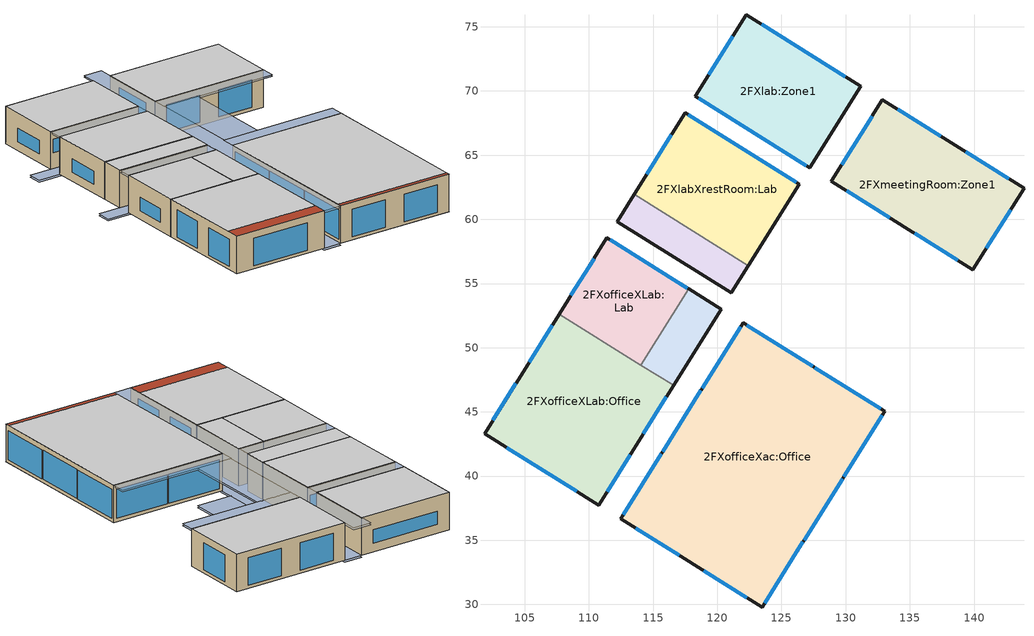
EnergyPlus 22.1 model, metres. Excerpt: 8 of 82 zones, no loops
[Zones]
2FXofficeXac:Office
 floor outside (Project external floor): 123.49,29.78 112.47,36.67 113.26,37.94 124.29,31.05 z4
 floor to 1FXhall:Zone1 (Project internal floor_Reversed_Rev): 124.29,31.05 113.26,37.94 122.01,51.93 133.03,45.04 z4
 wall outside (BPS_Baseline_Wall): 123.49,29.78 133.03,45.04 122.01,51.93 112.47,36.67 123.49,29.78 z4:8
 window (BPS_Baseline_External glazing_Improved - 1003): 129.85,39.96 132.84,44.74 / 126.77,35.02 129.76,39.8 / 123.68,30.08 126.67,34.87 / 115.65,41.75 112.66,36.97 / 118.73,46.69 115.74,41.91 / 121.82,51.63 118.83,46.84 z4.34:7.44; 127.44,48.54 122.31,51.74 / 132.73,45.23 127.6,48.44 z4.34:7.43; 118.94,32.62 122.31,30.52 / 113.65,35.93 117.02,33.82 z4.34:7.26
 ceiling to 3FXofficeXac1:Office (Project internal floor_Reversed): 112.73,37.09 123.76,30.2 133.03,45.04 122.01,51.93 z8
 roof outside (BPS_Baseline_Roof_Without_skylight_improved): 112.47,36.67 123.49,29.78 123.76,30.2 112.73,37.09 z8
2FXofficeXLab:Office
 floor outside (Project external floor): 110.77,37.73 101.87,43.29 102.66,44.56 111.57,39 z4
 floor to 1FXLectureHall:Zone2 (Project internal floor_Reversed_Rev): 111.57,39 102.66,44.56 107.7,52.62 116.6,47.06 z4
 wall outside (BPS_Baseline_Wall): 107.7,52.62 101.87,43.29 110.77,37.73 116.6,47.06 z4:8
 wall to 2FXofficeXLab:AC (Project partition_Rev): 116.6,47.06 114.06,48.65 z4:8
 wall to 2FXofficeXLab:Lab (Project partition): 114.06,48.65 107.7,52.62 z4:8
 window (BPS_Baseline_External glazing_Improved - 1003): 104.32,47.21 102.53,44.34 / 107.14,51.73 105.35,48.86 / 103.61,42.21 109.04,38.81 / 114.25,43.29 116.05,46.16 / 111.43,38.78 113.22,41.65 z4.34:7.26
 ceiling to 3FXofficeXlab1:Office (Project internal floor_Reversed): 102.66,44.56 111.57,39 116.6,47.06 107.7,52.62 z8
 roof outside (BPS_Baseline_Roof_Without_skylight_improved): 101.87,43.29 110.77,37.73 111.57,39 102.66,44.56 z8
2FXofficeXLab:AC
 floor to 1FXLectureHall:Zone2 (Project internal floor_Reversed_Rev): 116.6,47.06 114.06,48.65 117.77,54.58 120.31,52.99 z4
 wall outside (BPS_Baseline_Wall): 116.6,47.06 120.31,52.99 117.77,54.58 z4:8
 wall to 2FXofficeXLab:Lab (Project partition): 117.77,54.58 114.06,48.65 z4:8
 ceiling to 3FXofficeXlab1:AC (Project internal floor_Reversed): 114.06,48.65 116.6,47.06 120.31,52.99 117.77,54.58 z8
2FXofficeXLab:Lab
 floor to 1FXLectureHall:Zone2 (Project internal floor_Reversed_Rev): 114.06,48.65 107.7,52.62 111.41,58.56 117.77,54.58 z4
 wall outside (BPS_Baseline_Wall): 117.77,54.58 111.41,58.56 107.7,52.62 z4:8
 window (BPS_Baseline_External glazing_Improved - 1002): 117.67,54.64 111.66,58.4 z5.63:7.04; 110.4,56.94 108.61,54.07 z4.94:6.36
 ceiling to 3FXofficeXlab1:Lab (Project internal floor_Reversed): 107.7,52.62 114.06,48.65 117.77,54.58 111.41,58.56 z8
2FXlabXrestRoom:RestRoom
 floor to 1FXlectureXrestRoom:RestRoom (Project internal floor_Reversed_Rev): 121.11,54.26 112.2,59.83 113.53,61.95 122.43,56.38 z4
 wall outside (BPS_Baseline_Wall): 113.53,61.95 112.2,59.83 121.11,54.26 122.43,56.38 z4:8
 wall to 2FXlabXrestRoom:Lab (Project partition): 122.43,56.38 113.53,61.95 z4:8
 ceiling to 3FXlabXrestRoom:RestRoom (Project internal floor_Reversed): 112.2,59.83 121.11,54.26 122.43,56.38 113.53,61.95 z8
2FXlabXrestRoom:Lab
 floor to 1FXlectureXrestRoom:Lecture (Project internal floor_Reversed_Rev): 122.43,56.38 113.53,61.95 117.5,68.31 126.4,62.74 z4
 wall outside (BPS_Baseline_Wall): 122.43,56.38 126.4,62.74 117.5,68.31 113.53,61.95 z4:8
 window (BPS_Baseline_External glazing_Improved - 1002): 126.15,62.9 117.76,68.15 z5.64:7.08; 116.43,66.59 114.5,63.5 z4.94:6.36
 ceiling to 3FXlabXrestRoom:Lab (Project internal floor_Reversed): 113.53,61.95 122.43,56.38 126.4,62.74 117.5,68.31 z8
2FXlab:Zone1
 floor to 1FXAccessoryRoom:Zone1 (Project internal floor_Reversed_Rev): 127.2,64.01 118.29,69.58 122.27,75.94 131.17,70.37 z4
 wall outside (BPS_Baseline_Wall): 127.2,64.01 131.17,70.37 122.27,75.94 118.29,69.58 127.2,64.01 z4:8
 window (BPS_Baseline_External glazing_Improved - 1002): 129.99,71.12 123.46,75.2 / 121.22,74.26 119.34,71.25 z4.94:6.36; 118.55,69.42 126.94,64.17 z5.65:7.07
 ceiling to 3FXlab:Zone1 (Project internal floor_Reversed): 118.29,69.58 127.2,64.01 131.17,70.37 122.27,75.94 z8
2FXmeetingRoom:Zone1
 floor to 1FXoffice:Zone1 (Project internal floor_Reversed_Rev): 139.92,56.07 128.9,62.95 132.87,69.31 143.89,62.43 z4
 wall outside (BPS_Baseline_Wall): 139.92,56.07 143.89,62.43 132.87,69.31 128.9,62.95 139.92,56.07 z4:8
 window (BPS_Baseline_External glazing_Improved - 1003): 140.97,57.74 142.85,60.75 / 137.42,66.47 134.05,68.57 / 142.71,63.17 139.34,65.27 / 132.06,68.02 129.7,64.25 / 135.36,58.91 138.74,56.81 / 130.08,62.21 133.45,60.11 z4.34:7.26
 ceiling to 3FXmeetingRoom:Zone1 (Project internal floor_Reversed): 128.9,62.95 139.92,56.07 143.89,62.43 132.87,69.31 z8
shading: 110.77,37.73 112.47,36.67 133.66,70.59 131.97,71.65 z8; 112.47,36.67 110.77,37.73 131.97,71.65 133.66,70.59 z7.8; 112.47,36.67 110.77,37.73 131.17,70.37 132.87,69.31 z3.8; 110.77,37.73 112.47,36.67 132.87,69.31 131.17,70.37 z4; 126.2,51.08 122.8,53.2 128.1,61.68 131.49,59.56 z3.8; 126.2,51.08 122.8,53.2 128.1,61.68 131.49,59.56 z7.8; 122.8,53.2 126.2,51.08 131.49,59.56 128.1,61.68 z4; 122.8,53.2 126.2,51.08 131.49,59.56 128.1,61.68 z8; 120.31,52.99 109.29,59.88 110.08,61.15 121.11,54.26 z3.8; 109.29,59.88 120.31,52.99 121.11,54.26 110.08,61.15 z4; 115.38,69.63 126.4,62.74 127.2,64.01 116.17,70.9 z4; 126.4,62.74 115.38,69.63 116.17,70.9 127.2,64.01 z3.8; 133.03,45.04 122.01,51.93 122.8,53.2 133.83,46.32 z7.8; 122.01,51.93 133.03,45.04 133.83,46.32 122.8,53.2 z8; 139.12,54.79 128.1,61.68 128.9,62.95 139.92,56.07 z7.8; 128.1,61.68 139.12,54.79 139.92,56.07 128.9,62.95 z8; 126.4,62.74 117.5,68.31 118.29,69.58 127.2,64.01 z7.8; 117.5,68.31 126.4,62.74 127.2,64.01 118.29,69.58 z8; 120.31,52.99 111.41,58.56 112.2,59.83 121.11,54.26 z7.8; 111.41,58.56 120.31,52.99 121.11,54.26 112.2,59.83 z8
[Material:NoMass] Roughness=Rough; Thermal Resistance {m2-K/W}=.15; Thermal Absorptance=0.9; Solar Absorptance=0.7; Visible Absorptance=0.7
7_RVAL_2; 8_RVAL_2
[Construction]
Project internal floor_Reversed; Project internal floor_Reversed_Rev: Cast Concrete (Dense)_.1
BPS_Baseline_Roof_Without_skylight_improved: Asphalt 1_.01, MW Glass Wool (rolls)_.072, Plasterboard_.013
Project partition: Gypsum Plasterboard_.025, 7_RVAL_2, Gypsum Plasterboard_.025
Project partition_Rev: Gypsum Plasterboard_.025, 8_RVAL_2, Gypsum Plasterboard_.025
BPS_Baseline_Wall: Brickwork Outer_.1, XPS Extruded Polystyrene  - CO2 Blowing_.05, Concrete Block (Medium)_.1, Gypsum Plastering_.013
Project external floor: External Rendering_.025, MW Stone Wool (rolls)_.1482, Timber Flooring_.005
BPS_Baseline_External glazing_Improved - 1002; BPS_Baseline_External glazing_Improved - 1003: 5111, 1017, 7090
[WindowMaterial:Gas]
1017: Gas Type=Air; Thickness {m}=.012
[WindowMaterial:Glazing] Optical Data Type=Spectral; Infrared Transmittance at Normal Incidence=0; Dirt Correction Factor for Solar and Visible Transmittance=1
Name | Window Glass Spectral Data Set | Thickness {m} | Front Side Infrared Hemispherical Emissivity | Back Side Infrared Hemispherical Emissivity | Conductivity {W/m-K}
7090 | Viracon VLE1370 11.5(5VLE13-70X2+060pvb+5Starphire) <VE13-70X2-5-060-Str-5.vir> | .01092 | 0.844 | 0.844 | 0.67
5111 | Viracon  (8OptWht/060Saflex/8OptWht/060Saflex/8OptWht) <8OptiWhite3ply lam.vir> | .02667 | 0.84 | 0.84 | 0.713
[MaterialProperty:GlazingSpectralData]
Viracon  (8OptWht/060Saflex/8OptWht/060Saflex/8OptWht) <8OptiWhite3ply lam.vir>: 0.3, 0, 0.049, 0.049, 0.305, 0, 0.048, 0.049, 0.31, 0, 0.048, 0.048, 0.315, 0, 0.048, 0.048, 0.32, 0, 0.047, 0.048, 0.325, 0, 0.047, 0.047, 0.33, 0, 0.046, 0.046, 0.335, 0, 0.045, 0.046, 0.34, 0, 0.046, 0.046, 0.345, 0, 0.046, 0.047, 0.35, 0, 0.046, 0.047, 0.355, 0, 0.046, 0.046, 0.36, 0, 0.046, 0.046, 0.365, 0, 0.045, 0.045, 0.37, 0, 0.045, 0.045, 0.375, 0, 0.045, 0.045, 0.38, 0, 0.045, 0.045, 0.385, 0, 0.045, 0.045, 0.39, 0.007, 0.045, 0.045, 0.395, 0.095, 0.045, 0.046, 0.4, 0.34, 0.051, 0.052, 0.41, 0.742, 0.074, 0.074, 0.42, 0.843, 0.082, 0.082, 0.43, 0.865, 0.084, 0.084, 0.44, 0.872, 0.084, 0.084, 0.45, 0.877, 0.084, 0.084, 0.46, 0.881, 0.084, 0.084, 0.47, 0.884, 0.084, 0.084, 0.48, 0.886, 0.084, 0.084, 0.49, 0.888, 0.085, 0.085, 0.5, 0.891, 0.085, 0.084, 0.51, 0.892, 0.084, 0.084, 0.52, 0.893, 0.084, 0.084, 0.53, 0.893, 0.084, 0.084, 0.54, 0.893, 0.084, 0.083, 0.55, 0.894, 0.084, 0.083, 0.56, 0.893, 0.084, 0.083, 0.57, 0.89, 0.083, 0.083, 0.58, 0.885, 0.083, 0.082, 0.59, 0.88, 0.082, 0.082, 0.6, 0.877, 0.082, 0.082, 0.61, 0.876, 0.082, 0.081, 0.62, 0.872, 0.081, 0.081, 0.63, 0.869, 0.081, 0.081, 0.64, 0.865, 0.081, 0.081, 0.65, 0.863, 0.08, 0.08, 0.66, 0.86, 0.08, 0.08, 0.67, 0.859, 0.08, 0.08, 0.68, 0.858, 0.08, 0.08, 0.69, 0.857, 0.081, 0.081, 0.7, 0.855, 0.083, 0.082, 0.71, 0.852, 0.085, 0.083, 0.72, 0.849, 0.087, 0.085, 0.73, 0.844, 0.089, 0.087, 0.74, 0.838, 0.091, 0.088, 0.75, 0.834, 0.092, 0.089, 0.76, 0.83, 0.093, 0.09, 0.77, 0.826, 0.093, 0.09, 0.78, 0.822, 0.093, 0.09, 0.79, 0.819, 0.093, 0.09, 0.8, 0.814, 0.093, 0.09, 0.81, 0.81, 0.093, 0.09, 0.82, 0.807, 0.092, 0.089, 0.83, 0.801, 0.092, 0.089, 0.84, 0.797, 0.1, 0.097, 0.85, 0.794, 0.101, 0.098, 0.86, 0.79, 0.102, 0.098, 0.87, 0.786, 0.1, 0.095, 0.88, 0.782, 0.096, 0.091, 0.89, 0.777, 0.092, 0.087, 0.9, 0.768, 0.088, 0.084, 0.91, 0.757, 0.085, 0.081, 0.92, 0.754, 0.084, 0.079, 0.93, 0.759, 0.084, 0.079, 0.94, 0.763, 0.084, 0.079, 0.95, 0.763, 0.083, 0.079, 0.96, 0.761, 0.082, 0.078, 0.97, 0.757, 0.082, 0.078, 0.98, 0.754, 0.082, 0.077, 0.99, 0.751, 0.081, 0.076, 1, 0.749, 0.081, 0.076, 1.05, 0.746, 0.08, 0.076, 1.1, 0.749, 0.081, 0.076, 1.15, 0.693, 0.075, 0.071, 1.2, 0.517, 0.06, 0.058, 1.25, 0.678, 0.074, 0.069, 1.3, 0.733, 0.079, 0.074, 1.35, 0.717, 0.077, 0.073, 1.4, 0.556, 0.063, 0.06, 1.45, 0.448, 0.055, 0.053, 1.5, 0.589, 0.065, 0.062, 1.55, 0.635, 0.069, 0.066, 1.6, 0.669, 0.073, 0.069, 1.65, 0.666, 0.072, 0.068, 1.7, 0.12, 0.042, 0.042, 1.75, 0.107, 0.042, 0.041, 1.8, 0.285, 0.047, 0.046, 1.85, 0.342, 0.05, 0.048, 1.9, 0.319, 0.048, 0.047, 1.95, 0.301, 0.047, 0.046, 2, 0.339, 0.048, 0.047, 2.05, 0.183, 0.043, 0.042, 2.1, 0.169, 0.042, 0.042, 2.15, 0.198, 0.043, 0.043, 2.2, 0.176, 0.042, 0.042, 2.25, 0.041, 0.04, 0.04, 2.3, 0, 0.04, 0.039, 2.35, 0, 0.04, 0.039, 2.4, 0, 0.04, 0.039, 2.45, 0, 0.04, 0.039, 2.5, 0, 0.037, 0.029
[Material] Roughness=Rough; Thermal Absorptance=0.9
Name | Thickness {m} | Conductivity {W/m-K} | Density {kg/m3} | Specific Heat {J/kg-K} | Solar Absorptance | Visible Absorptance
Cast Concrete (Dense)_.1 | .1 | 1.4 | 2100 | 840 | 0.6 | 0.6
Asphalt 1_.01 | .01 | 0.7 | 2100 | 1000 | 0.85 | 0.9
MW Glass Wool (rolls)_.072 | .072 | 0.04 | 12 | 840 | 0.6 | 0.6
Plasterboard_.013 | .013 | 0.25 | 2800 | 896 | 0.5 | 0.5
Gypsum Plasterboard_.025 | .025 | 0.25 | 900 | 1000 | 0.5 | 0.5
Brickwork Outer_.1 | .1 | 0.84 | 1700 | 800 | 0.7 | 0.7
Concrete Block (Medium)_.1 | .1 | 0.51 | 1400 | 1000 | 0.6 | 0.6
Gypsum Plastering_.013 | .013 | 0.4 | 1000 | 1000 | 0.5 | 0.5
XPS Extruded Polystyrene  - CO2 Blowing_.05 | .05 | 0.034 | 35 | 1400 | 0.6 | 0.6
External Rendering_.025 | .025 | 0.5 | 1300 | 1000 | 0.7 | 0.7
MW Stone Wool (rolls)_.1482 | .1482 | 0.04 | 30 | 840 | 0.6 | 0.6
Timber Flooring_.005 | .005 | 0.14 | 650 | 1200 | 0.78 | 0.78
